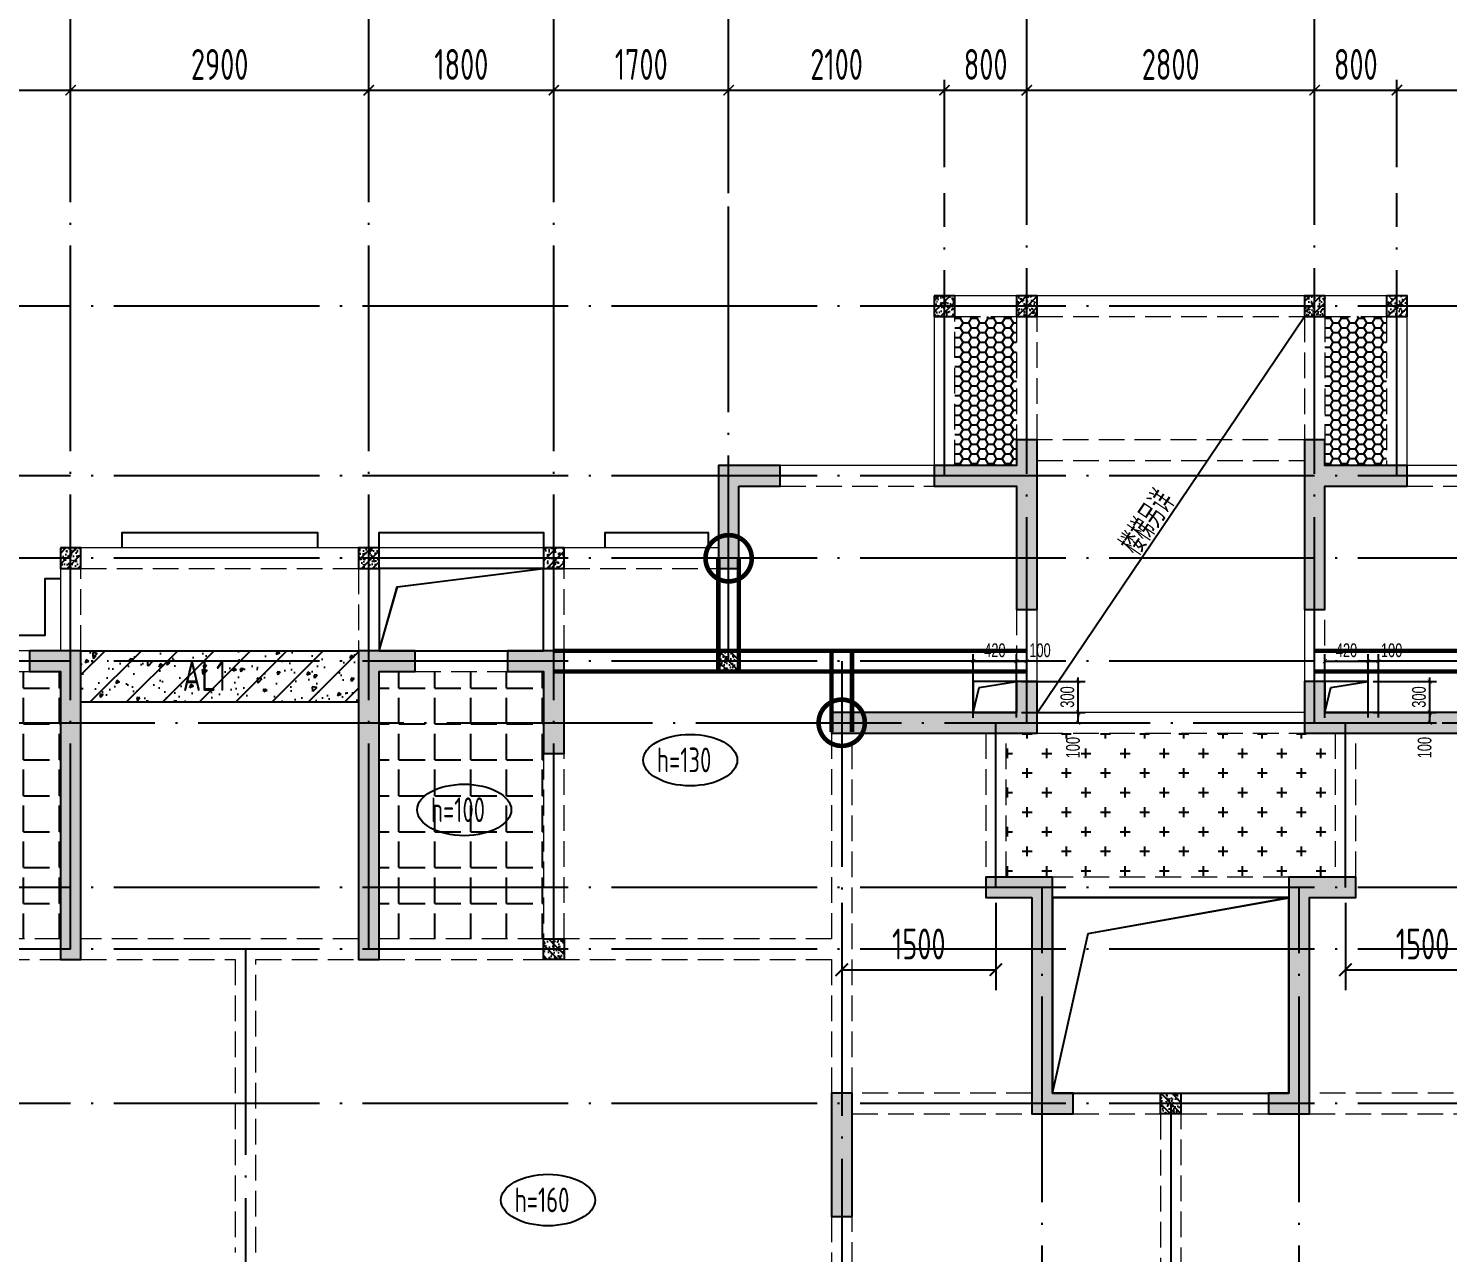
# Model space of a CAD drawing. Extents: x -812054 to 22247, y -644080 to 1003627.
# Drawn here: x -341071 to -327267, y -289230 to -277329 of the extents above; entities that cross this region are included whole.
import ezdxf
from ezdxf.enums import TextEntityAlignment as Align

# ---------------------------------------------------------------- set-up
doc = ezdxf.new("R2010")
doc.units = 0
doc.header["$LTSCALE"] = 1000
for name, pattern in [('DASH', [0.35, 0.25, -0.1]), ('DASHED', [0.75, 0.5, -0.25]), ('DOTE', [2.42, 2, -0.2, 0.02, -0.2])]:
    doc.linetypes.add(name, pattern=pattern)
doc.layers.get('0').update_dxf_attribs({"linetype": 'CONTINUOUS'})
doc.layers.get('DEFPOINTS').update_dxf_attribs({"linetype": 'CONTINUOUS'})
doc.layers.add('+公共字体', color=7, linetype='CONTINUOUS', lineweight=20)
for name, color, linetype in [('A-AXIS', 1, 'CONTINUOUS'), ('A-DOTE', 10, 'DOTE'), ('BEAM', 4, 'DASHED'), ('ROOF', 183, 'CONTINUOUS'), ('S-B板填充', 251, 'CONTINUOUS'), ('S-B板标注', 3, 'CONTINUOUS'), ('S-B板配筋号', 7, 'CONTINUOUS'), ('S-C承台编号', 6, 'CONTINUOUS'), ('S-D洞口', 4, 'CONTINUOUS'), ('S-D洞口标注', 3, 'CONTINUOUS'), ('S-L主梁线', 4, 'DASH'), ('S-Q墙填充', 252, 'CONTINUOUS'), ('S-Q墙实线', 6, 'CONTINUOUS'), ('S-Q墙标注', 3, 'CONTINUOUS'), ('S-Y一般标注', 3, 'CONTINUOUS'), ('S-板正筋', 2, 'CONTINUOUS'), ('S-构造柱', 212, 'CONTINUOUS'), ('TEXT', 2, 'CONTINUOUS'), ('水平筋标注', 7, 'CONTINUOUS'), ('看线', 251, 'CONTINUOUS')]:
    doc.layers.add(name, color=color, linetype=linetype)
doc.layers.add('配箍校核', color=34, linetype='CONTINUOUS', plot=False)
doc.styles.add('TSSD_DIMENSION', font='Tssdeng.shx', dxfattribs={"width": 0.7, "bigfont": 'tssdchn.shx'})
doc.styles.add('TSSD_REIN', font='tssdeng.shx', dxfattribs={"width": 0.7, "height": 300, "bigfont": 'tssdchn.shx'})
doc.styles.add('结构文字', font='zstxt.shx', dxfattribs={"width": 0.7, "bigfont": 'zshz.shx'})
doc.dimstyles.new('STRUCK', dxfattribs={"dimtxt": 400, "dimasz": 121, "dimexe": 200, "dimexo": 150, "dimgap": 115, "dimtad": 1, "dimdec": 0, "dimdsep": 46, "dimtxsty": '结构文字', "dimblk": 'ARCHTICK', "dimcen": 400, "dimclrd": 3, "dimclre": 3, "dimclrt": 7, "dimadec": 0, "dimazin": 0, "dimtfac": 1, "dimtdec": 0, "dimtix": 1, "dimtmove": 2, "dimatfit": 3, "dimldrblk": '_DIMX', "dimfxl": 1, "dimtolj": 1, "dimtzin": 0, "dimarcsym": 0})
doc.dimstyles.new('STRUCK30', dxfattribs={"dimscale": 0.33333, "dimtxt": 400, "dimasz": 121, "dimexe": 200, "dimexo": 150, "dimgap": 115, "dimtad": 1, "dimdec": 0, "dimdsep": 46, "dimtxsty": '结构文字', "dimblk": 'ARCHTICK', "dimcen": 400, "dimclrd": 3, "dimclre": 3, "dimclrt": 7, "dimadec": 0, "dimazin": 0, "dimtfac": 1, "dimtdec": 0, "dimtix": 1, "dimtmove": 2, "dimatfit": 3, "dimldrblk": '_DIMX', "dimfxl": 1, "dimtolj": 1, "dimtzin": 0, "dimarcsym": 0})
doc.dimstyles.new('TSSD_100_100', dxfattribs={"dimtxt": 300, "dimasz": 100, "dimexe": 100, "dimexo": 250, "dimgap": 100, "dimtad": 1, "dimdec": 0, "dimzin": 0, "dimdsep": 46, "dimtxsty": 'TSSD_DIMENSION', "dimblk": 'ARCHTICK', "dimcen": 0, "dimdle": 100, "dimclrt": 7, "dimadec": 0, "dimazin": 0, "dimtfac": 1, "dimtdec": 0, "dimtix": 1, "dimtmove": 2, "dimatfit": 3, "dimldrblk": 'ARCHTICK', "dimfxl": 1, "dimtolj": 1, "dimtzin": 0, "dimarcsym": 0})

# ---------------------------------------------------------------- blocks, each defined once
blk = doc.blocks.new('_ArchTick')
at = {"color": 0, "linetype": 'ByBlock', "const_width": 0.15}
blk.add_lwpolyline([(-0.5, -0.5), (0.5, 0.5)], dxfattribs=at)
blk = doc.blocks.new('*D148')
at = {"layer": 'DEFPOINTS', "color": 0, "transparency": 16777216}
for p in [(31400, 19250), (29600, 18250), (31400, 18250)]:
    blk.add_point(p, dxfattribs=at)
at = {"layer": 'S-Y一般标注', "color": 0, "lineweight": -2, "transparency": 16777216}
for p, q in [((29600, 18500), (29600, 19350)), ((31400, 18500), (31400, 19350)), ((29500, 19250), (31500, 19250))]:
    blk.add_line(p, q, dxfattribs=at)
at = {"layer": 'S-Y一般标注', "color": 0, "lineweight": -2, "transparency": 16777216, "xscale": 100, "yscale": 100, "zscale": 100, "rotation": 180}
blk.add_blockref('_ArchTick', (29600, 19250), dxfattribs=at)
at = {"layer": 'S-Y一般标注', "color": 0, "lineweight": -2, "transparency": 16777216, "xscale": 100, "yscale": 100, "zscale": 100}
blk.add_blockref('_ArchTick', (31400, 19250), dxfattribs=at)
at = {"layer": 'S-Y一般标注', "color": 7, "transparency": 16777216, "insert": (30500, 19500), "char_height": 300, "attachment_point": 5, "style": 'TSSD_DIMENSION'}
blk.add_mtext('\\A1;1800', dxfattribs=at)
blk = doc.blocks.new('*D149')
at = {"layer": 'DEFPOINTS', "color": 0, "transparency": 16777216}
for p in [(34300, 19250), (31400, 18250), (34300, 18250)]:
    blk.add_point(p, dxfattribs=at)
at = {"layer": 'S-Y一般标注', "color": 0, "lineweight": -2, "transparency": 16777216}
for p, q in [((31400, 18500), (31400, 19350)), ((34300, 18500), (34300, 19350)), ((31300, 19250), (34400, 19250))]:
    blk.add_line(p, q, dxfattribs=at)
at = {"layer": 'S-Y一般标注', "color": 0, "lineweight": -2, "transparency": 16777216, "xscale": 100, "yscale": 100, "zscale": 100, "rotation": 180}
blk.add_blockref('_ArchTick', (31400, 19250), dxfattribs=at)
at = {"layer": 'S-Y一般标注', "color": 0, "lineweight": -2, "transparency": 16777216, "xscale": 100, "yscale": 100, "zscale": 100}
blk.add_blockref('_ArchTick', (34300, 19250), dxfattribs=at)
at = {"layer": 'S-Y一般标注', "color": 7, "transparency": 16777216, "insert": (32850, 19500), "char_height": 300, "attachment_point": 5, "style": 'TSSD_DIMENSION'}
blk.add_mtext('\\A1;2900', dxfattribs=at)
blk = doc.blocks.new('*D150')
at = {"layer": 'DEFPOINTS', "color": 0, "transparency": 16777216}
for p in [(36100, 19250), (34300, 18250), (36100, 18250)]:
    blk.add_point(p, dxfattribs=at)
at = {"layer": 'S-Y一般标注', "color": 0, "lineweight": -2, "transparency": 16777216}
for p, q in [((34300, 18500), (34300, 19350)), ((36100, 18500), (36100, 19350)), ((34200, 19250), (36200, 19250))]:
    blk.add_line(p, q, dxfattribs=at)
at = {"layer": 'S-Y一般标注', "color": 0, "lineweight": -2, "transparency": 16777216, "xscale": 100, "yscale": 100, "zscale": 100, "rotation": 180}
blk.add_blockref('_ArchTick', (34300, 19250), dxfattribs=at)
at = {"layer": 'S-Y一般标注', "color": 0, "lineweight": -2, "transparency": 16777216, "xscale": 100, "yscale": 100, "zscale": 100}
blk.add_blockref('_ArchTick', (36100, 19250), dxfattribs=at)
at = {"layer": 'S-Y一般标注', "color": 7, "transparency": 16777216, "insert": (35200, 19500), "char_height": 300, "attachment_point": 5, "style": 'TSSD_DIMENSION'}
blk.add_mtext('\\A1;1800', dxfattribs=at)
blk = doc.blocks.new('*D151')
at = {"layer": 'DEFPOINTS', "color": 0, "transparency": 16777216}
for p in [(37800, 19250), (36100, 18250), (37800, 18250)]:
    blk.add_point(p, dxfattribs=at)
at = {"layer": 'S-Y一般标注', "color": 0, "lineweight": -2, "transparency": 16777216}
for p, q in [((36100, 18500), (36100, 19350)), ((37800, 18500), (37800, 19350)), ((36000, 19250), (37900, 19250))]:
    blk.add_line(p, q, dxfattribs=at)
at = {"layer": 'S-Y一般标注', "color": 0, "lineweight": -2, "transparency": 16777216, "xscale": 100, "yscale": 100, "zscale": 100, "rotation": 180}
blk.add_blockref('_ArchTick', (36100, 19250), dxfattribs=at)
at = {"layer": 'S-Y一般标注', "color": 0, "lineweight": -2, "transparency": 16777216, "xscale": 100, "yscale": 100, "zscale": 100}
blk.add_blockref('_ArchTick', (37800, 19250), dxfattribs=at)
at = {"layer": 'S-Y一般标注', "color": 7, "transparency": 16777216, "insert": (36950, 19500), "char_height": 300, "attachment_point": 5, "style": 'TSSD_DIMENSION'}
blk.add_mtext('\\A1;1700', dxfattribs=at)
blk = doc.blocks.new('*D152')
at = {"layer": 'DEFPOINTS', "color": 0, "transparency": 16777216}
for p in [(40700, 19250), (39900, 18250), (40700, 18250)]:
    blk.add_point(p, dxfattribs=at)
at = {"layer": 'S-Y一般标注', "color": 0, "lineweight": -2, "transparency": 16777216}
for p, q in [((39900, 18500), (39900, 19350)), ((40700, 18500), (40700, 19350)), ((39800, 19250), (40800, 19250))]:
    blk.add_line(p, q, dxfattribs=at)
at = {"layer": 'S-Y一般标注', "color": 0, "lineweight": -2, "transparency": 16777216, "xscale": 100, "yscale": 100, "zscale": 100, "rotation": 180}
blk.add_blockref('_ArchTick', (39900, 19250), dxfattribs=at)
at = {"layer": 'S-Y一般标注', "color": 0, "lineweight": -2, "transparency": 16777216, "xscale": 100, "yscale": 100, "zscale": 100}
blk.add_blockref('_ArchTick', (40700, 19250), dxfattribs=at)
at = {"layer": 'S-Y一般标注', "color": 7, "transparency": 16777216, "insert": (40300, 19500), "char_height": 300, "attachment_point": 5, "style": 'TSSD_DIMENSION'}
blk.add_mtext('\\A1;800', dxfattribs=at)
blk = doc.blocks.new('*D153')
at = {"layer": 'DEFPOINTS', "color": 0, "transparency": 16777216}
for p in [(43500, 19250), (40700, 18250), (43500, 18250)]:
    blk.add_point(p, dxfattribs=at)
at = {"layer": 'S-Y一般标注', "color": 0, "lineweight": -2, "transparency": 16777216}
for p, q in [((40700, 18500), (40700, 19350)), ((43500, 18500), (43500, 19350)), ((40600, 19250), (43600, 19250))]:
    blk.add_line(p, q, dxfattribs=at)
at = {"layer": 'S-Y一般标注', "color": 0, "lineweight": -2, "transparency": 16777216, "xscale": 100, "yscale": 100, "zscale": 100, "rotation": 180}
blk.add_blockref('_ArchTick', (40700, 19250), dxfattribs=at)
at = {"layer": 'S-Y一般标注', "color": 0, "lineweight": -2, "transparency": 16777216, "xscale": 100, "yscale": 100, "zscale": 100}
blk.add_blockref('_ArchTick', (43500, 19250), dxfattribs=at)
at = {"layer": 'S-Y一般标注', "color": 7, "transparency": 16777216, "insert": (42100, 19500), "char_height": 300, "attachment_point": 5, "style": 'TSSD_DIMENSION'}
blk.add_mtext('\\A1;2800', dxfattribs=at)
blk = doc.blocks.new('*D154')
at = {"layer": 'DEFPOINTS', "color": 0, "transparency": 16777216}
for p in [(46400, 19250), (44300, 18250), (46400, 18250)]:
    blk.add_point(p, dxfattribs=at)
at = {"layer": 'S-Y一般标注', "color": 0, "lineweight": -2, "transparency": 16777216}
for p, q in [((44300, 18500), (44300, 19350)), ((46400, 18500), (46400, 19350)), ((44200, 19250), (46500, 19250))]:
    blk.add_line(p, q, dxfattribs=at)
at = {"layer": 'S-Y一般标注', "color": 0, "lineweight": -2, "transparency": 16777216, "xscale": 100, "yscale": 100, "zscale": 100, "rotation": 180}
blk.add_blockref('_ArchTick', (44300, 19250), dxfattribs=at)
at = {"layer": 'S-Y一般标注', "color": 0, "lineweight": -2, "transparency": 16777216, "xscale": 100, "yscale": 100, "zscale": 100}
blk.add_blockref('_ArchTick', (46400, 19250), dxfattribs=at)
at = {"layer": 'S-Y一般标注', "color": 7, "transparency": 16777216, "insert": (45742, 19500), "char_height": 300, "attachment_point": 5, "style": 'TSSD_DIMENSION'}
blk.add_mtext('\\A1;2100', dxfattribs=at)
blk = doc.blocks.new('*D172')
at = {"layer": 'DEFPOINTS', "color": 0, "transparency": 16777216}
for p in [(39900, 19250), (37800, 18250), (39900, 18250)]:
    blk.add_point(p, dxfattribs=at)
at = {"layer": 'S-Y一般标注', "color": 0, "lineweight": -2, "transparency": 16777216}
for p, q in [((37800, 18500), (37800, 19350)), ((39900, 18500), (39900, 19350)), ((37700, 19250), (40000, 19250))]:
    blk.add_line(p, q, dxfattribs=at)
at = {"layer": 'S-Y一般标注', "color": 0, "lineweight": -2, "transparency": 16777216, "xscale": 100, "yscale": 100, "zscale": 100, "rotation": 180}
blk.add_blockref('_ArchTick', (37800, 19250), dxfattribs=at)
at = {"layer": 'S-Y一般标注', "color": 0, "lineweight": -2, "transparency": 16777216, "xscale": 100, "yscale": 100, "zscale": 100}
blk.add_blockref('_ArchTick', (39900, 19250), dxfattribs=at)
at = {"layer": 'S-Y一般标注', "color": 7, "transparency": 16777216, "insert": (38850, 19500), "char_height": 300, "attachment_point": 5, "style": 'TSSD_DIMENSION'}
blk.add_mtext('\\A1;2100', dxfattribs=at)
blk = doc.blocks.new('*D173')
at = {"layer": 'DEFPOINTS', "color": 0, "transparency": 16777216}
for p in [(44300, 19250), (43500, 18250), (44300, 18250)]:
    blk.add_point(p, dxfattribs=at)
at = {"layer": 'S-Y一般标注', "color": 0, "lineweight": -2, "transparency": 16777216}
for p, q in [((43500, 18500), (43500, 19350)), ((44300, 18500), (44300, 19350)), ((43400, 19250), (44400, 19250))]:
    blk.add_line(p, q, dxfattribs=at)
at = {"layer": 'S-Y一般标注', "color": 0, "lineweight": -2, "transparency": 16777216, "xscale": 100, "yscale": 100, "zscale": 100, "rotation": 180}
blk.add_blockref('_ArchTick', (43500, 19250), dxfattribs=at)
at = {"layer": 'S-Y一般标注', "color": 0, "lineweight": -2, "transparency": 16777216, "xscale": 100, "yscale": 100, "zscale": 100}
blk.add_blockref('_ArchTick', (44300, 19250), dxfattribs=at)
at = {"layer": 'S-Y一般标注', "color": 7, "transparency": 16777216, "insert": (43900, 19500), "char_height": 300, "attachment_point": 5, "style": 'TSSD_DIMENSION'}
blk.add_mtext('\\A1;800', dxfattribs=at)
blk = doc.blocks.new('20210729.03501652')
at = {"layer": '看线', "color": 202, "ltscale": 0.5}
for points in [[(26800, 10900), (26800, 11050), (28700, 11050), (28700, 10900)], [(29300, 10900), (29300, 11050), (30900, 11050), (30900, 10900)], [(31500, 10900), (31500, 11050), (32500, 11050), (32500, 10900)], [(26200, 10600), (26050, 10600), (26050, 10050), (24500, 10050)]]:
    blk.add_lwpolyline(points, dxfattribs=at)
blk = doc.blocks.new('*D1322')
at = {"layer": 'DEFPOINTS', "color": 0, "transparency": 16777216}
for p in [(-328041, -283679), (-327441, -283679), (-328041, -283979)]:
    blk.add_point(p, dxfattribs=at)
at = {"layer": 'S-D洞口标注', "color": 3, "lineweight": -2, "transparency": 16777216}
for p, q in [((-327441, -283679), (-327441, -283639)), ((-327991, -283679), (-327374, -283679)), ((-327441, -283979), (-327441, -283679)), ((-327991, -283979), (-327374, -283979)), ((-327441, -283979), (-327441, -284020))]:
    blk.add_line(p, q, dxfattribs=at)
at = {"layer": 'S-D洞口标注', "color": 3, "lineweight": -2, "transparency": 16777216, "xscale": 40.33293, "yscale": 40.33293, "zscale": 40.33293}
for p, rotation in [((-327441, -283679), 270), ((-327441, -283979), 90)]:
    blk.add_blockref('_ArchTick', p, dxfattribs=dict(at, rotation=rotation))
at = {"layer": 'S-D洞口标注', "color": 7, "transparency": 16777216, "insert": (-327546, -283829), "char_height": 133.3, "attachment_point": 5, "rotation": 90, "style": '结构文字'}
blk.add_mtext('\\A1;300', dxfattribs=at)
blk = doc.blocks.new('_DIMX')
blk.add_line((-150, 0), (150, 0))
at = {"const_width": 50}
blk.add_lwpolyline([(-70, -70), (70, 70)], dxfattribs=at)
blk = doc.blocks.new('*D1323')
at = {"layer": 'DEFPOINTS', "color": 0, "transparency": 16777216}
for p in [(-328041, -283480), (-328461, -284080), (-328041, -284079)]:
    blk.add_point(p, dxfattribs=at)
at = {"layer": 'S-D洞口标注', "color": 3, "lineweight": -2, "transparency": 16777216}
for p, q in [((-328461, -284030), (-328461, -283413)), ((-328461, -283480), (-328041, -283480)), ((-328041, -284029), (-328041, -283413))]:
    blk.add_line(p, q, dxfattribs=at)
at = {"layer": 'S-D洞口标注', "color": 3, "lineweight": -2, "transparency": 16777216, "xscale": 40.33293, "yscale": 40.33293, "zscale": 40.33293, "rotation": 180}
blk.add_blockref('_ArchTick', (-328461, -283480), dxfattribs=at)
at = {"layer": 'S-D洞口标注', "color": 3, "lineweight": -2, "transparency": 16777216, "xscale": 40.33293, "yscale": 40.33293, "zscale": 40.33293}
blk.add_blockref('_ArchTick', (-328041, -283480), dxfattribs=at)
at = {"layer": 'S-D洞口标注', "color": 7, "transparency": 16777216, "insert": (-328251, -283375), "char_height": 133.3, "attachment_point": 5, "style": '结构文字'}
blk.add_mtext('\\A1;420', dxfattribs=at)
blk = doc.blocks.new('*D1324')
at = {"layer": 'DEFPOINTS', "color": 0, "transparency": 16777216}
for p in [(-327941, -283480), (-328041, -284079), (-327941, -284079)]:
    blk.add_point(p, dxfattribs=at)
at = {"layer": 'S-D洞口标注', "color": 3, "lineweight": -2, "transparency": 16777216}
for p, q in [((-328041, -284029), (-328041, -283413)), ((-328041, -283480), (-327941, -283480)), ((-327941, -284029), (-327941, -283413))]:
    blk.add_line(p, q, dxfattribs=at)
at = {"layer": 'S-D洞口标注', "color": 3, "lineweight": -2, "transparency": 16777216, "xscale": 40.33293, "yscale": 40.33293, "zscale": 40.33293, "rotation": 180}
blk.add_blockref('_ArchTick', (-328041, -283480), dxfattribs=at)
at = {"layer": 'S-D洞口标注', "color": 3, "lineweight": -2, "transparency": 16777216, "xscale": 40.33293, "yscale": 40.33293, "zscale": 40.33293}
blk.add_blockref('_ArchTick', (-327941, -283480), dxfattribs=at)
at = {"layer": 'S-D洞口标注', "color": 7, "transparency": 16777216, "insert": (-327812, -283375), "char_height": 133.3, "attachment_point": 5, "style": '结构文字'}
blk.add_mtext('\\A1;100', dxfattribs=at)
blk = doc.blocks.new('*D1325')
at = {"layer": 'DEFPOINTS', "color": 0, "transparency": 16777216}
for p in [(-328041, -283979), (-328041, -284079), (-327441, -283979)]:
    blk.add_point(p, dxfattribs=at)
at = {"layer": 'S-D洞口标注', "color": 3, "lineweight": -2, "transparency": 16777216}
for p, q in [((-327991, -283979), (-327374, -283979)), ((-327991, -284079), (-327374, -284079)), ((-327441, -284079), (-327441, -283979))]:
    blk.add_line(p, q, dxfattribs=at)
at = {"layer": 'S-D洞口标注', "color": 3, "lineweight": -2, "transparency": 16777216, "xscale": 40.33293, "yscale": 40.33293, "zscale": 40.33293}
for p, rotation in [((-327441, -283979), 90), ((-327441, -284079), 270)]:
    blk.add_blockref('_ArchTick', p, dxfattribs=dict(at, rotation=rotation))
at = {"layer": 'S-D洞口标注', "color": 7, "transparency": 16777216, "insert": (-327491, -284321), "char_height": 133.3, "attachment_point": 5, "rotation": 90, "style": '结构文字'}
blk.add_mtext('\\A1;100', dxfattribs=at)
blk = doc.blocks.new('*D1326')
at = {"layer": 'DEFPOINTS', "color": 0, "transparency": 16777216}
for p in [(-331461, -283679), (-330861, -283679), (-331461, -283979)]:
    blk.add_point(p, dxfattribs=at)
at = {"layer": 'S-D洞口标注', "color": 3, "lineweight": -2, "transparency": 16777216}
for p, q in [((-330861, -283679), (-330861, -283639)), ((-331411, -283679), (-330794, -283679)), ((-330861, -283979), (-330861, -283679)), ((-331411, -283979), (-330794, -283979)), ((-330861, -283979), (-330861, -284020))]:
    blk.add_line(p, q, dxfattribs=at)
at = {"layer": 'S-D洞口标注', "color": 3, "lineweight": -2, "transparency": 16777216, "xscale": 40.33293, "yscale": 40.33293, "zscale": 40.33293}
for p, rotation in [((-330861, -283679), 270), ((-330861, -283979), 90)]:
    blk.add_blockref('_ArchTick', p, dxfattribs=dict(at, rotation=rotation))
at = {"layer": 'S-D洞口标注', "color": 7, "transparency": 16777216, "insert": (-330966, -283829), "char_height": 133.3, "attachment_point": 5, "rotation": 90, "style": '结构文字'}
blk.add_mtext('\\A1;300', dxfattribs=at)
blk = doc.blocks.new('*D1327')
at = {"layer": 'DEFPOINTS', "color": 0, "transparency": 16777216}
for p in [(-331461, -283480), (-331881, -284080), (-331461, -284079)]:
    blk.add_point(p, dxfattribs=at)
at = {"layer": 'S-D洞口标注', "color": 3, "lineweight": -2, "transparency": 16777216}
for p, q in [((-331881, -284030), (-331881, -283413)), ((-331881, -283480), (-331461, -283480)), ((-331461, -284029), (-331461, -283413))]:
    blk.add_line(p, q, dxfattribs=at)
at = {"layer": 'S-D洞口标注', "color": 3, "lineweight": -2, "transparency": 16777216, "xscale": 40.33293, "yscale": 40.33293, "zscale": 40.33293, "rotation": 180}
blk.add_blockref('_ArchTick', (-331881, -283480), dxfattribs=at)
at = {"layer": 'S-D洞口标注', "color": 3, "lineweight": -2, "transparency": 16777216, "xscale": 40.33293, "yscale": 40.33293, "zscale": 40.33293}
blk.add_blockref('_ArchTick', (-331461, -283480), dxfattribs=at)
at = {"layer": 'S-D洞口标注', "color": 7, "transparency": 16777216, "insert": (-331671, -283375), "char_height": 133.3, "attachment_point": 5, "style": '结构文字'}
blk.add_mtext('\\A1;420', dxfattribs=at)
blk = doc.blocks.new('*D1328')
at = {"layer": 'DEFPOINTS', "color": 0, "transparency": 16777216}
for p in [(-331361, -283480), (-331461, -284079), (-331361, -284079)]:
    blk.add_point(p, dxfattribs=at)
at = {"layer": 'S-D洞口标注', "color": 3, "lineweight": -2, "transparency": 16777216}
for p, q in [((-331461, -284029), (-331461, -283413)), ((-331461, -283480), (-331361, -283480)), ((-331361, -284029), (-331361, -283413))]:
    blk.add_line(p, q, dxfattribs=at)
at = {"layer": 'S-D洞口标注', "color": 3, "lineweight": -2, "transparency": 16777216, "xscale": 40.33293, "yscale": 40.33293, "zscale": 40.33293, "rotation": 180}
blk.add_blockref('_ArchTick', (-331461, -283480), dxfattribs=at)
at = {"layer": 'S-D洞口标注', "color": 3, "lineweight": -2, "transparency": 16777216, "xscale": 40.33293, "yscale": 40.33293, "zscale": 40.33293}
blk.add_blockref('_ArchTick', (-331361, -283480), dxfattribs=at)
at = {"layer": 'S-D洞口标注', "color": 7, "transparency": 16777216, "insert": (-331232, -283375), "char_height": 133.3, "attachment_point": 5, "style": '结构文字'}
blk.add_mtext('\\A1;100', dxfattribs=at)
blk = doc.blocks.new('*D1329')
at = {"layer": 'DEFPOINTS', "color": 0, "transparency": 16777216}
for p in [(-331461, -283979), (-331461, -284079), (-330861, -283979)]:
    blk.add_point(p, dxfattribs=at)
at = {"layer": 'S-D洞口标注', "color": 3, "lineweight": -2, "transparency": 16777216}
for p, q in [((-331411, -283979), (-330794, -283979)), ((-331411, -284079), (-330794, -284079)), ((-330861, -284079), (-330861, -283979))]:
    blk.add_line(p, q, dxfattribs=at)
at = {"layer": 'S-D洞口标注', "color": 3, "lineweight": -2, "transparency": 16777216, "xscale": 40.33293, "yscale": 40.33293, "zscale": 40.33293}
for p, rotation in [((-330861, -283979), 90), ((-330861, -284079), 270)]:
    blk.add_blockref('_ArchTick', p, dxfattribs=dict(at, rotation=rotation))
at = {"layer": 'S-D洞口标注', "color": 7, "transparency": 16777216, "insert": (-330911, -284321), "char_height": 133.3, "attachment_point": 5, "rotation": 90, "style": '结构文字'}
blk.add_mtext('\\A1;100', dxfattribs=at)
blk = doc.blocks.new('20210803.22403995')
at = {"layer": '+公共字体', "color": 2, "const_width": 45}
for points in [[(-831038, -168387, 1), (-831038, -167937, 1), (-831038, -168387, -1)], [(-829938, -169986, 1), (-829938, -169536, 1), (-829938, -169986, -1)]]:
    blk.add_lwpolyline(points, format="xyb", dxfattribs=at)
blk = doc.blocks.new('20210807.15312791')
at = {"layer": 'S-Q墙填充'}
h = blk.add_hatch(color=252, dxfattribs=at)
h.dxf.hatch_style = 1
h.paths.add_polyline_path([(97216, 67840), (97216, 68190), (97016, 68190), (97016, 67940), (96216, 67940), (96216, 67740), (97016, 67740), (97016, 66540), (97216, 66540)])
h = blk.add_hatch(color=252, dxfattribs=at)
h.dxf.hatch_style = 1
h.paths.add_polyline_path([(99816, 67840), (99816, 66540), (100016, 66540), (100016, 67740), (100815, 67740), (100815, 67940), (100016, 67940), (100016, 68190), (99816, 68190)])
h = blk.add_hatch(color=252, dxfattribs=at)
h.dxf.hatch_style = 1
h.paths.add_polyline_path([(94316, 67740), (94716, 67740), (94716, 67940), (94116, 67940), (94116, 66940), (94316, 66940)])
h = blk.add_hatch(color=252, dxfattribs=at)
h.dxf.hatch_style = 1
h.paths.add_polyline_path([(87916, 66140), (87416, 66140), (87416, 65940), (87716, 65940), (87716, 63140), (87916, 63140)])
h = blk.add_hatch(color=252, dxfattribs=at)
h.dxf.hatch_style = 1
h.paths.add_polyline_path([(90816, 63140), (90816, 65940), (91166, 65940), (91166, 66140), (90616, 66140), (90616, 63140)])
h = blk.add_hatch(color=252, dxfattribs=at)
h.dxf.hatch_style = 1
h.paths.add_polyline_path([(92066, 65940), (92416, 65940), (92416, 65140), (92616, 65140), (92616, 66140), (92066, 66140)])
h = blk.add_hatch(color=252, dxfattribs=at)
h.dxf.hatch_style = 1
h.paths.add_polyline_path([(95216, 65340), (96816, 65340), (97216, 65340), (97216, 65840), (97016, 65840), (97016, 65540), (96816, 65540), (95216, 65540)])
h = blk.add_hatch(color=252, dxfattribs=at)
h.dxf.hatch_style = 1
h.paths.add_polyline_path([(100016, 65540), (100016, 65840), (99816, 65840), (99816, 65340), (100216, 65340), (101816, 65340), (101816, 65540), (100216, 65540)])
h = blk.add_hatch(color=252, dxfattribs=at)
h.dxf.hatch_style = 1
h.paths.add_polyline_path([(97166, 63740), (97166, 61640), (97566, 61640), (97566, 61840), (97366, 61840), (97366, 63940), (96716, 63940), (96716, 63740)])
h = blk.add_hatch(color=252, dxfattribs=at)
h.dxf.hatch_style = 1
h.paths.add_polyline_path([(99666, 61840), (99466, 61840), (99466, 61640), (99866, 61640), (99866, 63740), (100316, 63740), (100316, 63940), (99666, 63940)])
h = blk.add_hatch(color=252, dxfattribs=at)
h.dxf.hatch_style = 1
h.paths.add_polyline_path([(95416, 60640), (95416, 61840), (95216, 61840), (95216, 60640)])
at = {"layer": 'S-D洞口', "color": 5}
for points in [[(90816, 66140), (92416, 66140), (92416, 66940), (90816, 66940), (90816, 66140), (90993, 66762), (92416, 66940)], [(97366, 61840), (99666, 61840), (99666, 63740), (97366, 63740), (97366, 61840), (97712, 63393), (99666, 63740)]]:
    blk.add_lwpolyline(points, dxfattribs=at)
at = {"layer": 'S-L主梁线', "linetype": 'ByBlock', "lineweight": 18}
for p, q in [((96216, 69590), (96216, 67940)), ((97116, 69590), (96216, 69590)), ((99916, 69590), (97116, 69590)), ((100816, 69590), (99916, 69590)), ((100816, 67940), (100816, 69590)), ((96216, 67940), (94716, 67940)), ((102316, 67940), (100816, 67940)), ((87716, 67140), (87716, 66140)), ((90716, 67140), (87716, 67140)), ((92516, 67140), (90716, 67140)), ((94116, 67140), (92516, 67140)), ((90816, 66940), (92416, 66940)), ((90816, 66140), (90816, 66940)), ((92416, 66940), (92416, 66140)), ((97216, 65840), (97216, 66540)), ((99816, 66540), (99816, 65840)), ((92066, 66140), (91166, 66140)), ((99816, 65540), (97216, 65540)), ((97366, 63740), (99666, 63740)), ((98516, 61840), (97566, 61840)), ((99466, 61840), (98516, 61840))]:
    blk.add_line(p, q, dxfattribs=at)
at = {"layer": 'S-L主梁线', "linetype": 'DASH', "lineweight": 18}
for p, q in [((96416, 69390), (97016, 69390)), ((96416, 67940), (96416, 69390)), ((97016, 69390), (97016, 68190)), ((97216, 69390), (99816, 69390)), ((97216, 68190), (97216, 69390)), ((99816, 69390), (99816, 68190)), ((100016, 69390), (100616, 69390)), ((100016, 69390), (100016, 68190)), ((100616, 69390), (100616, 67940)), ((99815, 68190), (97216, 68190)), ((97216, 67990), (99816, 67990)), ((94716, 67740), (96216, 67740)), ((100815, 67740), (102316, 67740)), ((87916, 66940), (90616, 66940)), ((87916, 66140), (87916, 66940)), ((90616, 66940), (90616, 66140)), ((92616, 66940), (94116, 66940)), ((92616, 66140), (92616, 66940)), ((97016, 66540), (97016, 65840)), ((100016, 65840), (100016, 66540)), ((87416, 66140), (86016, 66140)), ((86116, 65940), (87416, 65940)), ((91166, 65940), (92066, 65940)), ((95216, 65340), (95216, 63340)), ((95416, 63240), (95416, 65340)), ((96716, 65340), (96716, 63940)), ((96916, 63940), (96916, 65340)), ((97216, 65340), (99816, 65340)), ((100116, 65340), (100116, 63940)), ((100316, 63940), (100316, 65340)), ((92416, 65140), (92416, 63340)), ((92616, 63340), (92616, 65140)), ((99666, 63940), (97366, 63940)), ((87716, 63340), (86116, 63340)), ((89516, 63340), (87916, 63340)), ((90616, 63340), (89516, 63340)), ((92416, 63340), (90816, 63340)), ((95216, 63340), (92616, 63340)), ((95416, 61840), (95416, 63240)), ((86116, 63140), (87716, 63140)), ((87916, 63140), (89416, 63140)), ((89416, 63140), (89416, 60290)), ((89616, 63140), (90616, 63140)), ((89616, 60290), (89616, 63140)), ((90816, 63140), (92516, 63140)), ((92516, 63140), (95216, 63140)), ((95216, 63140), (95216, 61840)), ((97166, 61840), (95416, 61840)), ((101616, 61840), (99866, 61840)), ((95416, 61640), (97166, 61640)), ((97566, 61640), (98416, 61640)), ((98416, 61640), (98416, 57640)), ((98616, 57640), (98616, 61640)), ((98616, 61640), (99466, 61640)), ((99866, 61640), (101616, 61640)), ((95216, 60640), (95216, 59090)), ((95416, 59090), (95416, 60640))]:
    blk.add_line(p, q, dxfattribs=at)
at = {"layer": 'S-Q墙实线'}
blk.add_lwpolyline([(97216, 67840), (97216, 68190), (97016, 68190), (97016, 67940), (96216, 67940), (96216, 67740), (97016, 67740), (97016, 66540), (97216, 66540), (97216, 67840)], dxfattribs=at)
for points in [[(99816, 67840), (99816, 66540), (100016, 66540), (100016, 67740), (100815, 67740), (100815, 67940), (100016, 67940), (100016, 68190), (99816, 68190)], [(94316, 67740), (94716, 67740), (94716, 67940), (94116, 67940), (94116, 66940), (94316, 66940)], [(87916, 66140), (87416, 66140), (87416, 65940), (87716, 65940), (87716, 63140), (87916, 63140)], [(90816, 63140), (90816, 65940), (91166, 65940), (91166, 66140), (90616, 66140), (90616, 63140)], [(92066, 65940), (92416, 65940), (92416, 65140), (92616, 65140), (92616, 66140), (92066, 66140)], [(95216, 65340), (96816, 65340), (97216, 65340), (97216, 65840), (97016, 65840), (97016, 65540), (96816, 65540), (95216, 65540)], [(100016, 65540), (100016, 65840), (99816, 65840), (99816, 65340), (100216, 65340), (101816, 65340), (101816, 65540), (100216, 65540)], [(97166, 63740), (97166, 61640), (97566, 61640), (97566, 61840), (97366, 61840), (97366, 63940), (96716, 63940), (96716, 63740)], [(99666, 61840), (99466, 61840), (99466, 61640), (99866, 61640), (99866, 63740), (100316, 63740), (100316, 63940), (99666, 63940)], [(95416, 60640), (95416, 61840), (95216, 61840), (95216, 60640)]]:
    blk.add_lwpolyline(points, close=True, dxfattribs=at)
blk = doc.blocks.new('20210730.02141516')
at = {"layer": 'S-构造柱'}
h = blk.add_hatch(dxfattribs=at)
h.set_pattern_fill('ARMORED', color=256, scale=15, angle=-90, style=0)
h.set_pattern_definition([(320, (-154189.41, 3278673.45), (-9.4128202, -107.5890274), [11.25, -123.75]), (265, (-154189.41, 3278673.45), (112.82882, 20.8127), [9, -99]), (10.4514, (-154190.19, 3278664.49), (103.4159313, -86.7764073), [9.5610285, -105.1713168]), (316.1842, (-154159.41, 3278673.45), (-24.827852, -160.0861573), [16.875, -185.625]), (6.6356, (-154161.48, 3278660.11), (146.117681, -140.199406), [14.341543, -157.75695]), (261.1842, (-154159.41, 3278673.45), (146.11779, -140.199292), [13.5, -148.5]), (291, (-154166.91, 3278658.45), (-60.3928336, -89.5360578), [11.25, -123.75]), (236, (-154166.91, 3278658.45), (108.7725068, -36.4972998), [9, -99]), (341.4514, (-154171.94, 3278650.99), (48.3795745, -126.0333943), [9.5610285, -105.1713168]), (307.5, (-154189.41, 3278673.454), (49.93407807, -1.8239783), [0, -97.8, 0, -100.5, 0, -99.375]), (277.5, (-154189.41, 3278673.454), (59.1617568, -39.4604306), [0, -57.3, 0, -95.55, 0, -37.875]), (237.5, (-154189.41, 3278706.904), (-3.38323076, -80.07336543), [0, -37.5, 0, -117, 0, -155.25]), (227.5, (-154189.41, 3278721.904), (15.0157473, -87.4779254), [0, -48.75, 0, -77.7, 0, -110.25]), (315, (-154189.41, 3278673.454), (53.0330086, 53.0330086), [])])
h.paths.add_polyline_path([(200, 200), (200, 0), (0, 0), (0, 200)])
blk.add_lwpolyline([(200, 200), (200, 0), (0, 0), (0, 200)], close=True, dxfattribs=at)
blk = doc.blocks.new('20210809.18285270')
at = {"layer": 'ROOF', "xscale": -1, "rotation": 4.61764226855621e-08}
for p in [(35500, 12550), (36300, 12550), (39100, 12550), (39900, 12550), (27000, 10100), (29900, 10100), (31700, 10100)]:
    blk.add_blockref('20210730.02141516', p, dxfattribs=at)
at = {"layer": 'ROOF', "rotation": 359.9999999538236}
for p in [(33200, 9100), (37500, 4800)]:
    blk.add_blockref('20210730.02141516', p, dxfattribs=at)
at = {"layer": 'ROOF'}
blk.add_blockref('20210730.02141516', (31500, 6300), dxfattribs=at)
blk = doc.blocks.new('*D308')
at = {"layer": 'DEFPOINTS', "color": 0, "transparency": 16777216}
for p in [(-180458, -4859), (-178959, -4859), (-178959, -5659)]:
    blk.add_point(p, dxfattribs=at)
at = {"layer": 'S-Q墙标注', "color": 3, "lineweight": -2, "transparency": 16777216}
for p, q in [((-180458, -5009), (-180458, -5859)), ((-178959, -5009), (-178959, -5859)), ((-180458, -5659), (-178959, -5659))]:
    blk.add_line(p, q, dxfattribs=at)
at = {"layer": 'S-Q墙标注', "color": 3, "lineweight": -2, "transparency": 16777216, "xscale": 121, "yscale": 121, "zscale": 121, "rotation": 180}
blk.add_blockref('_ArchTick', (-180458, -5659), dxfattribs=at)
at = {"layer": 'S-Q墙标注', "color": 3, "lineweight": -2, "transparency": 16777216, "xscale": 121, "yscale": 121, "zscale": 121}
blk.add_blockref('_ArchTick', (-178959, -5659), dxfattribs=at)
at = {"layer": 'S-Q墙标注', "color": 7, "transparency": 16777216, "insert": (-179709, -5409), "char_height": 300, "attachment_point": 5, "style": 'TSSD_REIN'}
blk.add_mtext('\\A1;1500', dxfattribs=at)
blk = doc.blocks.new('*D309')
at = {"layer": 'DEFPOINTS', "color": 0, "transparency": 16777216}
for p in [(-175559, -4859), (-174059, -4859), (-174059, -5659)]:
    blk.add_point(p, dxfattribs=at)
at = {"layer": 'S-Q墙标注', "color": 3, "lineweight": -2, "transparency": 16777216}
for p, q in [((-175559, -5009), (-175559, -5859)), ((-174059, -5009), (-174059, -5859)), ((-175559, -5659), (-174059, -5659))]:
    blk.add_line(p, q, dxfattribs=at)
at = {"layer": 'S-Q墙标注', "color": 3, "lineweight": -2, "transparency": 16777216, "xscale": 121, "yscale": 121, "zscale": 121, "rotation": 180}
blk.add_blockref('_ArchTick', (-175559, -5659), dxfattribs=at)
at = {"layer": 'S-Q墙标注', "color": 3, "lineweight": -2, "transparency": 16777216, "xscale": 121, "yscale": 121, "zscale": 121}
blk.add_blockref('_ArchTick', (-174059, -5659), dxfattribs=at)
at = {"layer": 'S-Q墙标注', "color": 7, "transparency": 16777216, "insert": (-174809, -5409), "char_height": 300, "attachment_point": 5, "style": 'TSSD_REIN'}
blk.add_mtext('\\A1;1500', dxfattribs=at)
blk = doc.blocks.new('20210726.16395156')
at = {"layer": 'A-AXIS'}
for p, q in [((31400, 18249.9), (31400, 21049.9)), ((34300, 18249.9), (34300, 21049.9)), ((36100, 18249.9), (36100, 21049.9)), ((37800, 18249.9), (37800, 21049.9)), ((40700, 18249.9), (40700, 21049.9)), ((43500, 18249.9), (43500, 21049.9))]:
    blk.add_line(p, q, dxfattribs=at)
at = {"layer": 'A-DOTE'}
for p, q in [((31400, 10900), (31400, 18249.9)), ((34300, 10900), (34300, 18249.9)), ((36100, 10900), (36100, 18249.9)), ((37800, 13700), (37800, 18249.9)), ((39900, 15500), (39900, 18249.9)), ((40700, 13100.3), (40700, 18249.9)), ((43500, 13100.3), (43500, 18249.9)), ((44300, 15500), (44300, 18249.9)), ((55600, 17150), (3600, 17150)), ((55600, 15500), (3600, 15500)), ((55600, 14700), (3600, 14700)), ((55600, 13700), (3600, 13700)), ((38900.2, 13700), (38900, 3600)), ((3600, 13100.3), (55600, 13100.3)), ((40400, 11500), (40400, 13100)), ((43800, 11500), (43800, 13100)), ((55600, 11500), (3600, 11500)), ((40850, 3600.2), (40850, 11500)), ((43350, 3600.2), (43350, 11500)), ((55600, 10900), (3600, 10900)), ((33100, 10900), (33100, 3600)), ((55600, 9400), (3600, 9400)), ((42100, 9400), (42100, 3600))]:
    blk.add_line(p, q, dxfattribs=at)
at = {"layer": 'S-Y一般标注'}
for base, p1, p2, picture, middle in [((31400, 19249.9), (29600, 18249.9), (31400, 18249.9), '*D148', (30500, 19499.9)), ((34300, 19249.9), (31400, 18249.9), (34300, 18249.9), '*D149', (32850, 19499.9)), ((36100, 19249.9), (34300, 18249.9), (36100, 18249.9), '*D150', (35200, 19499.9)), ((37800, 19249.9), (36100, 18249.9), (37800, 18249.9), '*D151', (36950, 19499.9)), ((39900, 19249.9), (37800, 18249.9), (39900, 18249.9), '*D172', (38850, 19499.9)), ((40700, 19249.9), (39900, 18249.9), (40700, 18249.9), '*D152', (40300, 19499.9)), ((43500, 19249.9), (40700, 18249.9), (43500, 18249.9), '*D153', (42100, 19499.9)), ((44300, 19249.9), (43500, 18249.9), (44300, 18249.9), '*D173', (43900, 19499.9))]:
    dim = blk.add_linear_dim(base=base, p1=p1, p2=p2, dimstyle='TSSD_100_100', dxfattribs=at)
    dim.commit()
    dim.dimension.update_dxf_attribs({"geometry": picture, "text_midpoint": middle})
dim = blk.add_linear_dim(base=(46400, 19249.9), p1=(44300, 18249.9), p2=(46400, 18249.9), dimstyle='TSSD_100_100', dxfattribs=at)
dim.commit()
dim.dimension.update_dxf_attribs({"geometry": '*D154', "text_midpoint": (45741.9, 19499.9), "dimtype": 160})
blk = doc.blocks.new('20210810.19092027')
at = {"layer": 'S-Q墙标注'}
for base, p1, p2, picture, middle in [((121017.8, 61274), (119518, 62074), (121017.8, 62074), '*D308', (120267.9, 61524)), ((125917.7, 61274), (124417.8, 62074), (125917.7, 62074), '*D309', (125167.7, 61524))]:
    dim = blk.add_linear_dim(base=base, p1=p1, p2=p2, dimstyle='STRUCK', override={"dimtxt": 300, "dimgap": 100, "dimtxsty": 'TSSD_REIN'}, dxfattribs=at)
    dim.commit()
    dim.dimension.update_dxf_attribs({"geometry": picture, "text_midpoint": middle, "insert": (299976.5, 66933)})

msp = doc.modelspace()

# ---------------------------------------------------------------- hatches: boundary and pattern name
at = {"layer": 'BEAM', "linetype": 'ByBlock'}
h = msp.add_hatch(dxfattribs=at)
h.set_pattern_fill('ARMORED', color=252, scale=50, angle=180, style=0)
h.set_pattern_definition([(230, (-558331.82, 1630541.56), (-358.63009, 31.376067), [37.5, -412.5]), (175, (-558331.82, 1630541.56), (69.37567, -376.09607), [30, -330]), (280.4514, (-558361.7, 1630544.17), (-289.25469, -344.71977), [31.870095, -350.571056]), (226.1842, (-558331.8, 1630441.56), (-533.62052, 82.75951), [56.25, -618.75]), (276.6356, (-558376.3, 1630448.46), (-467.33135, -487.05894), [47.80514, -525.8565]), (171.1842, (-558331.8, 1630441.56), (-467.33097, -487.0593), [45, -495]), (201, (-558381.82, 1630466.56), (-298.453526, 201.309445), [37.5, -412.5]), (146, (-558381.82, 1630466.56), (-121.657666, -362.57502), [30, -330]), (251.4514, (-558406.7, 1630483.34), (-420.111314, -161.26525), [31.870095, -350.571056]), (217.5, (-558331.82, 1630541.56), (-6.079928, -166.446927), [0, -326, 0, -335, 0, -331.25]), (187.5, (-558331.82, 1630541.56), (-131.534769, -197.205856), [0, -191, 0, -318.5, 0, -126.25]), (147.5, (-558220.32, 1630541.56), (-266.911218, 11.277436), [0, -125, 0, -390, 0, -517.5]), (137.5, (-558170.32, 1630541.56), (-291.593085, -50.05249), [0, -162.5, 0, -259, 0, -367.5]), (225, (-558331.82, 1630541.56), (176.776695, -176.776695), [])])
h.paths.add_polyline_path([(-337860.69, -283879.74), (-340560.69, -283879.74), (-340560.69, -283379.74), (-337860.69, -283379.74)])
at = {"layer": 'S-B板填充', "linetype": 'ByBlock'}
h = msp.add_hatch(dxfattribs=at)
h.set_pattern_fill('HONEY', color=252, scale=17.142857, style=0)
h.set_pattern_definition([(0, (-276381.407, -464166.107), (81.642857, 47.136514), [54.42857, -108.857143]), (120, (-276381.407, -464166.107), (-81.642847, 47.136531), [54.42857, -108.857143]), (60, (-276381.407, -464166.107), (1e-05, 94.273045), [-108.857143, 54.42857])])
h.paths.add_polyline_path([(-332060.17, -281579.7), (-331460.03, -281579.7), (-331460.03, -280129.7), (-332060.17, -280129.7)])
h = msp.add_hatch(dxfattribs=at)
h.set_pattern_fill('HONEY', color=252, scale=17.142857, style=0)
h.set_pattern_definition([(0, (-272781.597, -464165.97), (81.642857, 47.136514), [54.42857, -108.857143]), (120, (-272781.597, -464165.97), (-81.642847, 47.136531), [54.42857, -108.857143]), (60, (-272781.597, -464165.97), (1e-05, 94.273045), [-108.857143, 54.42857])])
h.paths.add_polyline_path([(-328460.36, -281579.7), (-327860.22, -281579.7), (-327860.22, -280129.57), (-328460.36, -280129.57)])
at = {"layer": 'S-B板填充'}
h = msp.add_hatch(dxfattribs=at)
h.set_pattern_fill('ANGLE', color=252, scale=50, style=0)
h.set_pattern_definition([(0, (-244726.75, -431823.57), (0, 349.25), [254, -95.25]), (90, (-244726.75, -431823.57), (-349.25, 2e-14), [254, -95.25])])
h.paths.add_polyline_path([(-342360.69, -283579.7), (-340760.68, -283579.7), (-340760.68, -286179.7), (-342360.69, -286179.7)])
h = msp.add_hatch(dxfattribs=at)
h.set_pattern_fill('ANGLE', color=252, scale=50, style=0)
h.set_pattern_definition([(0, (-240026.76, -431823.57), (0, 349.25), [254, -95.25]), (90, (-240026.76, -431823.57), (-349.25, 2e-14), [254, -95.25])])
h.paths.add_polyline_path([(-337660.7, -283579.7), (-336060.69, -283579.7), (-336060.69, -286179.7), (-337660.7, -286179.7)])
h = msp.add_hatch(dxfattribs=at)
h.set_pattern_fill('CROSS', color=252, scale=30, style=0)
h.set_pattern_definition([(0, (-244726.75, -431823.57), (190.5, 190.5), [95.25, -285.75]), (90, (-244679.12, -431871.2), (-190.5, 190.5), [95.25, -285.75])])
h.paths.add_polyline_path([(-331560.75, -284179.43), (-328360.81, -284179.43), (-328360.81, -285579.7), (-331560.75, -285579.7)])

# ---------------------------------------------------------------- linework, layer by layer
at = {"layer": 'BEAM', "linetype": 'ByBlock'}
msp.add_lwpolyline([(-337860.69, -283879.74), (-340560.69, -283879.74), (-340560.69, -283379.74), (-337860.69, -283379.74)], close=True, dxfattribs=at)
at = {"layer": 'S-B板标注'}
for centre in [(-334633.77, -284442.07), (-336832.23, -284926.62), (-336017.36, -288719.08)]:
    msp.add_ellipse(centre, major_axis=(-457.33, 0), ratio=0.54724159, dxfattribs=at)
at = {"layer": 'S-B板配筋号', "color": 1}
msp.add_lwpolyline([(-331260.24, -283981.19), (-328660.73, -280131.46)], dxfattribs=at)
at = {"layer": 'S-D洞口', "color": 5}
for points in [[(-337660.69, -283379.7), (-336060.69, -283379.7), (-336060.69, -282579.7), (-337660.69, -282579.7), (-337660.69, -283379.7), (-337482.91, -282757.48), (-336060.69, -282579.7)], [(-331880.69, -283979.43), (-331460.69, -283979.43), (-331460.69, -283679.43), (-331880.69, -283679.43), (-331880.69, -283979.43), (-331822.36, -283737.76), (-331460.69, -283679.43)], [(-328460.69, -283979.43), (-328040.69, -283979.43), (-328040.69, -283679.43), (-328460.69, -283679.43), (-328460.69, -283979.43), (-328402.35, -283737.77), (-328040.69, -283679.43)], [(-331110.69, -287679.7), (-328810.69, -287679.7), (-328810.69, -285779.7), (-331110.69, -285779.7), (-331110.69, -287679.7), (-330763.86, -286126.53), (-328810.69, -285779.7)]]:
    msp.add_lwpolyline(points, dxfattribs=at)
at = {"layer": 'S-板正筋', "color": 5, "linetype": 'DASH', "const_width": 42.86}
for points in [[(-334360.7, -282479.71), (-334360.7, -283579.7)], [(-334160.7, -282479.7), (-334160.7, -283579.7)], [(-331360.69, -283379.71), (-335960.7, -283379.71)], [(-333260.7, -284170.16), (-333260.7, -283379.7)], [(-333060.69, -284170.16), (-333060.69, -283379.71)], [(-328560.71, -283379.71), (-323960.7, -283379.71)], [(-331360.69, -283579.71), (-335960.7, -283579.71)], [(-328560.71, -283579.71), (-323960.7, -283579.71)]]:
    msp.add_lwpolyline(points, dxfattribs=at)

# ---------------------------------------------------------------- block references
msp.add_blockref('20210729.03501652', (-366960.71, -293279.7))
at = {"layer": 'A-DOTE'}
msp.add_blockref('20210726.16395156', (-372060.69, -297179.75), dxfattribs=at)
at = {"layer": 'S-C承台编号'}
msp.add_blockref('20210803.22403995', (496777.45, -114318.17), dxfattribs=at)
at = {"layer": 'S-Q墙填充'}
msp.add_blockref('20210807.15312791', (-428476.33, -349519.25), dxfattribs=at)
at = {"layer": '水平筋标注'}
msp.add_blockref('20210810.19092027', (-452678.52, -347753.7), dxfattribs=at)
at = {"layer": '配箍校核'}
msp.add_blockref('20210809.18285270', (-367560.71, -292679.87), dxfattribs=at)

# ---------------------------------------------------------------- texts
at = {"layer": 'S-B板标注', "color": 7, "style": 'TSSD_REIN', "width": 0.7}
for s, p in [('h=130', (-334958.46, -284560.21)), ('h=100', (-337156.91, -285044.77)), ('h=160', (-336342.05, -288837.22))]:
    msp.add_text(s, height=240, dxfattribs=at).set_placement(p)
at = {"layer": 'S-B板配筋号', "color": 1, "style": 'TSSD_REIN', "width": 0.7}
msp.add_text('楼梯另详', height=250, rotation=55.970982, dxfattribs=at).set_placement((-330270.55, -282475.06))
at = {"layer": 'TEXT', "color": 1, "style": 'TSSD_REIN', "width": 0.7}
msp.add_text('AL1', height=300, dxfattribs=at).set_placement((-339146.02, -283770.35, 0), align=Align.RIGHT)

# ---------------------------------------------------------------- dimensions: what is measured, and where the dimension line sits
at = {"layer": 'S-D洞口标注'}
for base, p1, p2, picture, middle in [((-331460.69, -283480.03), (-331880.69, -284080.03), (-331460.69, -284079.43), '*D1327', (-331670.69, -283375.03)), ((-328040.68, -283480.04), (-328460.69, -284080.04), (-328040.68, -284079.43), '*D1323', (-328250.69, -283375.04))]:
    dim = msp.add_linear_dim(base=base, p1=p1, p2=p2, dimstyle='STRUCK30', dxfattribs=at)
    dim.commit()
    dim.dimension.update_dxf_attribs({"geometry": picture, "text_midpoint": middle})
for base, p1, p2, picture, middle in [((-331360.7, -283480.03), (-331460.69, -284079.43), (-331360.7, -284079.43), '*D1328', (-331231.81, -283375.03)), ((-327940.7, -283480.04), (-328040.68, -284079.43), (-327940.7, -284079.43), '*D1324', (-327811.81, -283375.04))]:
    dim = msp.add_linear_dim(base=base, p1=p1, p2=p2, dimstyle='STRUCK30', dxfattribs=at)
    dim.commit()
    dim.dimension.update_dxf_attribs({"geometry": picture, "text_midpoint": middle, "dimtype": 160})
for base, p1, p2, picture, middle in [((-330860.69, -283679.43), (-331460.69, -283979.43), (-331460.69, -283679.43), '*D1326', (-330965.69, -283829.43)), ((-327440.68, -283679.43), (-328040.68, -283979.43), (-328040.68, -283679.43), '*D1322', (-327545.68, -283829.43))]:
    dim = msp.add_linear_dim(base=base, p1=p1, p2=p2, angle=90, dimstyle='STRUCK30', dxfattribs=at)
    dim.commit()
    dim.dimension.update_dxf_attribs({"geometry": picture, "text_midpoint": middle})
for base, p1, p2, picture, middle in [((-330860.69, -283979.43), (-331460.69, -284079.43), (-331460.69, -283979.43), '*D1329', (-330910.69, -284321.35)), ((-327440.68, -283979.43), (-328040.68, -284079.43), (-328040.68, -283979.43), '*D1325', (-327490.68, -284321.36))]:
    dim = msp.add_linear_dim(base=base, p1=p1, p2=p2, angle=90, dimstyle='STRUCK30', dxfattribs=at)
    dim.commit()
    dim.dimension.update_dxf_attribs({"geometry": picture, "text_midpoint": middle, "dimtype": 160})

doc.saveas('drawing.dxf')
